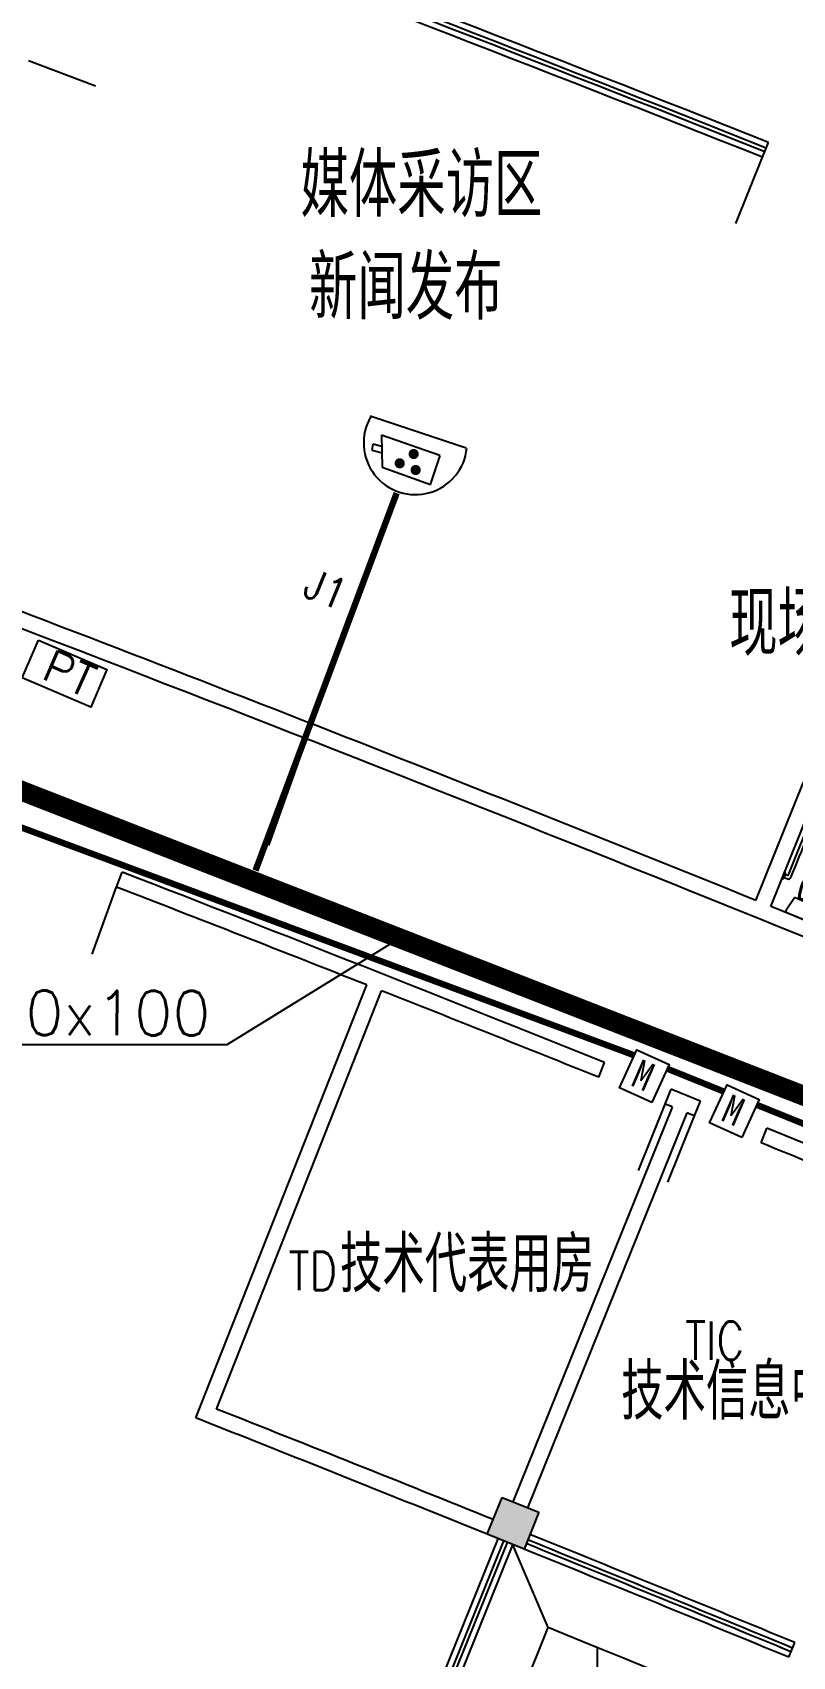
# Model space of a CAD drawing. Extents: x 23317406 to 24383751, y 42324270 to 43451021.
# Drawn here: x 24044219 to 24053771, y 43350191 to 43370597 of the extents above; entities that cross this region are included whole.
import ezdxf

# ---------------------------------------------------------------- set-up
doc = ezdxf.new("R2010")
doc.units = 0
doc.header["$MEASUREMENT"] = 0
doc.layers.get('0').update_dxf_attribs({"linetype": 'CONTINUOUS'})
for name, color, linetype in [('WZ', 7, 'CONTINUOUS'), ('墙', 7, 'CONTINUOUS'), ('座位', 253, 'CONTINUOUS'), ('散水', 9, 'CONTINUOUS'), ('柱填充', 8, 'CONTINUOUS'), ('柱形', 7, 'CONTINUOUS'), ('汉字', 7, 'CONTINUOUS'), ('监控管线', 11, 'CONTINUOUS'), ('监控设备', 1, 'CONTINUOUS'), ('辅助件', 9, 'CONTINUOUS'), ('门禁管线', 6, 'CONTINUOUS'), ('门禁设备', 6, 'CONTINUOUS'), ('门窗', 7, 'CONTINUOUS')]:
    doc.layers.add(name, color=color, linetype=linetype)
doc.styles.add('HZ', font='txt.shx', dxfattribs={"bigfont": 'hztxt.shx'})
doc.styles.add('HZTXT', font='txt', dxfattribs={"width": 0.9, "bigfont": 'HZTXT'})
doc.styles.add('KSHZ', font='ROMANS.shx', dxfattribs={"height": 800, "bigfont": 'dfhz.shx'})
doc.styles.add('Q1', font='SimSun.ttf', dxfattribs={"width": 0.8, "height": 450})

# ---------------------------------------------------------------- blocks, each defined once
blk = doc.blocks.new('M100')
at = {"layer": '门窗'}
blk.add_line((0, 1000), (0, 0), dxfattribs=at)
blk = doc.blocks.new('A$C3B131FE0')
at = {"layer": '门窗', "xscale": 0.8999999999999999, "yscale": 0.8999999999999999, "zscale": 0.8999999999999999, "rotation": 154.1173299468511}
blk.add_blockref('M100', (898, 810), dxfattribs=at)
blk = doc.blocks.new('WC-3')
for points in [[(382, 218, 0.033558), (397, 269, 0.056391), (412, 405, 0.056391), (397, 541, 0.070142), (358, 644, 0.106098), (290, 721, 0.162033), (225, 743, 0.162033), (161, 721, 0.106098), (93, 644, 0.070142), (54, 541, 0.056391), (38, 405, 0.056391), (54, 269, 0.033558), (69, 218)], [(55, 405, -0.056391), (70, 537, -0.070142), (108, 636, -0.106098), (170, 708, -0.162033), (225, 726, -0.162033), (280, 708, -0.106098), (343, 636, -0.070142), (381, 537, -0.056391), (396, 405, -0.056391), (381, 273, -0.027675), (369, 232), (81, 232, -0.027675), (70, 273, -0.056391)], [(-20, 24, 0.477064), (0, 0), (463, 0, 0.477064), (473, 12), (431, 207, 0.354037), (426, 211), (24, 211, 0.354037), (19, 207)]]:
    blk.add_lwpolyline(points, format="xyb", close=True)
blk = doc.blocks.new('A$C76A443C3')
at = {"layer": 'WZ'}
for p, q in [((1288, 585), (83, 986)), ((116, 635), (102, 558)), ((228, 604), (116, 635)), ((225, 747), (234, 343)), ((957, 489), (225, 747)), ((102, 558), (232, 523)), ((839, 125), (963, 491)), ((234, 343), (839, 125))]:
    blk.add_line(p, q, dxfattribs=at)
at = {"layer": 'WZ', "const_width": 63.8}
for points in [[(485, 387, 1), (422, 398, 1)], [(660, 503, 1), (597, 515, 1)], [(685, 303, 1), (622, 314, 1)]]:
    blk.add_lwpolyline(points, format="xyb", close=True, dxfattribs=at)
at = {"layer": 'WZ'}
blk.add_arc((650, 649), 650, 149.9091, 354.3172, dxfattribs=at)
blk = doc.blocks.new('A$C598A25E8')
at = {"layer": '监控设备', "color": 6}
blk.add_lwpolyline([(525, 73), (86, 0), (0, 518), (439, 591)], close=True, dxfattribs=at)
at = {"layer": '门禁设备', "style": 'Q1', "width": 0.9}
blk.add_text('M', height=360, rotation=10.6583, dxfattribs=at).set_placement((170, 101, -121))
blk = doc.blocks.new('A$C62181696')
at = {"layer": '监控管线'}
blk.add_lwpolyline([(0, 519), (936, 519), (936, 3), (0, 3)], close=True, dxfattribs=at)
at = {"layer": '门禁管线', "color": 6, "style": 'HZ'}
blk.add_text('PT', height=400, rotation=359.4412, dxfattribs=at).set_placement((206, 91, -121))
blk = doc.blocks.new('A$C28D63360')
at = {"layer": '监控管线'}
blk.add_blockref('A$C62181696', (0, 0), dxfattribs=at)

msp = doc.modelspace()

# ---------------------------------------------------------------- linework, layer by layer
at = {"layer": '墙'}
for p, q in [((24053311.33017, 43359692.07214), (24053910.49545, 43361175.65316)), ((24053496.77737, 43359617.17665), (24054095.94683, 43361100.76802)), ((24045275.19774, 43359859.83726), (24045347.46516, 43360046.32431)), ((24046270.84959, 43353188.89235), (24048419.82263, 43358629.88638)), ((24046530.33564, 43353301.44007), (24048605.83952, 43358556.41721)), ((24051335.3303, 43357469.17987), (24051409.84712, 43357654.77956)), ((24052170.09369, 43357133.21928), (24052244.92035, 43357318.69426)), ((24050259.32049, 43352135.0528), (24052262.7933, 43357095.81123)), ((24050444.7677, 43352060.15731), (24052448.2405, 43357020.91574)), ((24052540.91927, 43356983.45609), (24052615.88358, 43357168.87549)), ((24053374.86982, 43356645.48285), (24053450.14367, 43356830.7768)), ((24053722.91721, 43350182.1145), (24053799.23461, 43350366.98111))]:
    msp.add_line(p, q, dxfattribs=at)
at = {"layer": '墙', "ltscale": 5000}
for radius, start, end in [(533172.67138, 67.1172342395, 67.1172342395), (533172.67138, 66.2587266313, 66.2587266313), (533172.67138, 64.4772342395, 64.4772342395), (533172.67138, 64.9387266313, 64.9387266313), (532972.67138, 68.0348560074, 68.4587306639), (533172.67138, 68.034845926, 68.4372342395)]:
    msp.add_arc((23850578.58196, 42857442.58139), radius, start, end, dxfattribs=at)
at = {"layer": '墙'}
for centre, radius, start, end in [((23850634.74669, 42857737.27781), 530172.67138, 79.4743453394, 79.4743453394), ((23850639.30178, 42857736.37231), 530172.67138, 78.1227654233, 78.1227654233), ((23850644.55659, 42857735.23786), 530172.67138, 77.5606287088, 77.5606287088), ((23850649.0789, 42857734.18074), 530172.67138, 76.2090487927, 76.2090487927), ((23850578.58196, 42857442.58139), 541422.67138, 67.616116082, 69.5496072581), ((23850578.58196, 42857442.58139), 541622.67138, 68.0185589771, 69.3174018938), ((23850578.58196, 42857442.58139), 538822.67138, 68.4586139486, 68.8176660134), ((23850578.58196, 42857442.58139), 539022.67138, 68.1249273869, 68.8176660134), ((23850578.58196, 42857442.58139), 541622.67138, 67.6372770729, 67.9974018938), ((23850578.58196, 42857442.58139), 538822.67138, 68.1249273869, 68.4373469222), ((23850578.58196, 42857442.58139), 539022.67138, 67.9867173552, 68.0292435156), ((23850578.58196, 42857442.58139), 538822.67138, 68.0186139486, 68.0292435156), ((23850578.58196, 42857442.58139), 538822.67138, 67.9867173552, 67.9973469222), ((23850578.58196, 42857442.58139), 539022.67138, 67.4761635056, 67.8910334839), ((23850578.58196, 42857442.58139), 538822.67138, 67.5786139486, 67.8910334839)]:
    msp.add_arc(centre, radius, start, end, dxfattribs=at)
at = {"layer": '座位', "color": 251}
msp.add_line((24051320.00002, 43336882.46151), (24051320.00002, 43350302.23204), dxfattribs=at)
at = {"layer": '散水'}
msp.add_line((24050699.47278, 43350554.51718), (24050257.52895, 43351596.53925), dxfattribs=at)
at = {"layer": '散水', "ltscale": 5000}
msp.add_line((24048864.79566, 43346011.71032), (24050699.47278, 43350554.51718), dxfattribs=at)
msp.add_arc((23850578.58196, 42857442.58139), 532172.67138, 63.2160337812, 67.911082889, dxfattribs=at)
at = {"layer": '柱填充'}
msp.add_solid([(24050120.23509, 43352191.22441), (24050583.8531, 43352003.98569), (24049932.99635, 43351727.60635), (24050396.61436, 43351540.36763)], dxfattribs=at)
at = {"layer": '柱形'}
for p, q in [((24049932.99635, 43351727.60635), (24050120.23509, 43352191.22441)), ((24050120.23509, 43352191.22441), (24050583.8531, 43352003.98569)), ((24050583.8531, 43352003.98569), (24050396.61436, 43351540.36763)), ((24050396.61436, 43351540.36763), (24049932.99635, 43351727.60635))]:
    msp.add_line(p, q, dxfattribs=at)
at = {"layer": '监控管线'}
for p, q in [((24046665.30602, 43357880.40646), (24048838.84876, 43359220.49191)), ((24040977.09883, 43357880.40646), (24046665.30602, 43357880.40646))]:
    msp.add_line(p, q, dxfattribs=at)
at = {"layer": '监控管线', "color": 2, "const_width": 250}
msp.add_lwpolyline([(24005962.50221, 43374375.84004), (24015968.38047, 43371083.25573), (24036574.23217, 43363994.77166), (24059466.1809, 43355072.36259), (24079699.51177, 43346886.28986)], dxfattribs=at)
at = {"layer": '监控管线', "color": 1, "const_width": 80}
msp.add_lwpolyline([(24048795.76786, 43364809.01075), (24047021.79341, 43360067.77175)], dxfattribs=at)
at = {"layer": '监控设备', "color": 1}
msp.add_line((24048731.4977, 43364721.53157), (24047184.33243, 43360380.10951), dxfattribs=at)
at = {"layer": '辅助件'}
for p, q in [((24053639.36383, 43359970.45769), (24053648.43144, 43359966.77323)), ((24053665.21622, 43359981.54105), (24053711.52053, 43359962.72612)), ((24053669.47921, 43360044.5729), (24053678.49346, 43360040.91012)), ((24053680.23834, 43360018.61311), (24053708.03319, 43360007.31917)), ((24053724.81788, 43360022.08702), (24053724.83485, 43360022.08013))]:
    msp.add_line(p, q, dxfattribs=at)
for centre, radius, start, end in [((22140323.47394, 44133928.20538), 2063985.30885, 337.97805618597, 338.00801486516), ((22260466.74055, 44085394.87291), 1934449.50476, 337.97578116491, 338.00893252552), ((24053652.19586, 43359976.03763), 10, 247.886515326, 337.93834923), ((23551677.73984, 43563415.4542), 541642.67138, 337.9383492292, 337.9446962409), ((24053674.72903, 43360031.64572), 10, 337.944696241, 67.886515326), ((24053711.79761, 43360016.58357), 10, 247.886515326, 337.938982735), ((24053722.8138, 43359990.51933), 30, 247.886515326, 337.937449811)]:
    msp.add_arc(centre, radius, start, end, dxfattribs=at)
at = {"layer": '门禁管线', "color": 6, "const_width": 80}
for points in [[(24041400.37513, 43361603.58862), (24051769.24793, 43357749.75385)], [(24051769.24793, 43357749.75385), (24051772.3252, 43357748.61011)], [(24052206.45015, 43357573.36006), (24052223.24479, 43357566.57573)], [(24052223.24479, 43357566.57573), (24052910.74091, 43357288.85613)], [(24053334.99293, 43357117.47611), (24056358.14776, 43355896.24837)]]:
    msp.add_lwpolyline(points, dxfattribs=at)
at = {"layer": '门窗'}
msp.add_line((24053394.65098, 43369029.0206), (24053468.35904, 43369214.94295), dxfattribs=at)
at = {"layer": '门窗', "ltscale": 5000}
for p, q in [((24048833.71254, 43348605.13382), (24050072.08175, 43351671.43473)), ((24048903.25525, 43348577.04801), (24050141.62445, 43351643.34893)), ((24048949.61705, 43348558.32414), (24050188.0047, 43351624.67072)), ((24049019.15975, 43348530.23833), (24050257.5474, 43351596.58491))]:
    msp.add_line(p, q, dxfattribs=at)
at = {"layer": '门窗'}
for radius, end in [(550397.67138, 69.317569129), (550447.67138, 69.3175729113), (550522.67138, 69.3175729113), (550322.67138, 69.317569129)]:
    msp.add_arc((23850578.58196, 42857442.58139), radius, 68.37437956, end, dxfattribs=at)
at = {"layer": '门窗', "ltscale": 5000}
for radius, start, end in [(533172.67138, 67.594845926, 67.9811149448), (532972.67138, 67.5948560074, 67.9811048634), (533047.67138, 67.594852226, 67.9811048634), (533097.67138, 67.5948497057, 67.9811149448)]:
    msp.add_arc((23850578.58196, 42857442.58139), radius, start, end, dxfattribs=at)

# ---------------------------------------------------------------- block references
at = {"layer": '监控管线', "rotation": 336.8328907799441}
msp.add_blockref('A$C28D63360', (24044088.60945, 43362484.32305), dxfattribs=at)
at = {"layer": '监控设备'}
msp.add_blockref('A$C76A443C3', (24048381.24154, 43364791.05063), dxfattribs=at)
at = {"layer": '辅助件', "rotation": 337.5444609138221}
msp.add_blockref('WC-3', (24053699.67236, 43359538.35793), dxfattribs=at)
at = {"layer": '门禁设备', "color": 6, "rotation": 325.8444749023623}
for p in [(24051525.27934, 43357385.58991), (24052657.3118, 43356946.63222)]:
    msp.add_blockref('A$C598A25E8', p, dxfattribs=at)
at = {"layer": '门窗'}
for p, xscale, yscale, zscale, rotation in [((24044169.29692, 43370239.90779), -0.8999999999978452, 0.8999999999978452, 0.8999999999978452, 249.3279804359488), ((24053394.89131, 43369030.50601), -0.9, 0.9, 0.9, 158.1871817598818)]:
    msp.add_blockref('M100', p, dxfattribs=dict(at, xscale=xscale, yscale=yscale, zscale=zscale, rotation=rotation))
for p, rotation in [((24044468.02911, 43358964.07024), 5.983327524833442), ((24051330.47604, 43356263.44235), 3.95972986828866)]:
    msp.add_blockref('A$C3B131FE0', p, dxfattribs=dict(at, rotation=rotation))
at = {"layer": '门窗', "xscale": -1, "rotation": 312.0562310017821}
msp.add_blockref('A$C3B131FE0', (24052541.02861, 43355774.54349), dxfattribs=at)

# ---------------------------------------------------------------- texts
at = {"layer": '汉字', "style": 'KSHZ', "width": 0.8}
for s, height, p in [('媒体采访区', 800, (24047587.61355, 43368276.46297)), ('新闻发布', 800, (24047694.87206, 43366991.33738)), ('现场成绩处理', 800, (24052974.65926, 43362768.08487)), ('技术代表用房', 700, (24048084.86539, 43354768.12933)), ('TD', 480, (24047438.14604, 43354794.61561)), ('TIC', 480, (24052420.81345, 43353920.25864)), ('技术信息中心', 700, (24051618.39087, 43353168.56316))]:
    msp.add_text(s, height=height, dxfattribs=at).set_placement(p)
at = {"layer": '监控管线', "attachment_point": 1}
for s, insert, char_height, rotation, style in [('{\\C2;J1}', (24047735.15353, 43363874.74647), 375, 338, 'HZTXT'), ('300x100', (24043170.18706, 43358562.33176), 560, 359.853972578, 'KSHZ')]:
    msp.add_mtext(s, dxfattribs=dict(at, insert=insert, char_height=char_height, rotation=rotation, style=style))

doc.saveas('drawing.dxf')
